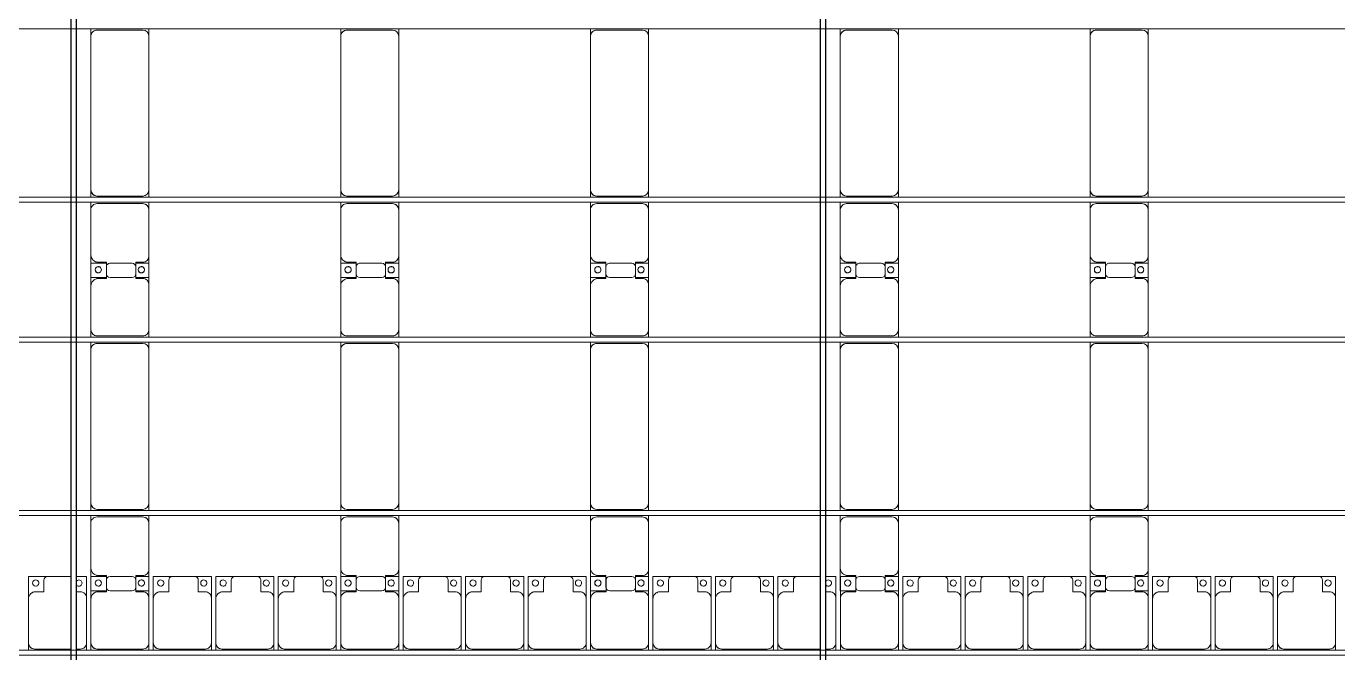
# Model space of a CAD drawing. Header units: millimetres. Extents: x -147246 to 112336, y -213734 to -86506.
# Drawn here: x -74865 to -64365, y -130845 to -125825 of the extents above; entities that cross this region are included whole.
import ezdxf

# ---------------------------------------------------------------- set-up
doc = ezdxf.new("R2010")
doc.units = ezdxf.units.MM
doc.layers.add('A-GENM', color=13, linetype='Continuous', lineweight=9)
doc.layers.add('S-BEAM', color=12, linetype='Continuous', lineweight=9)

# ---------------------------------------------------------------- blocks, each defined once
blk = doc.blocks.new('Dai phao do pin - DẢI PHAO ĐỠ PIN-30447-BỐ TRÍ KHUNG KẾT CẤU BÈ PIN 05')
at = {"layer": 'A-GENM', "color": 7}
for p, q in [((29439, 223), (29500, 223)), ((30730, 223), (29500, 223)), ((30730, 223), (30789, 223)), ((30829, 223), (30890, 223)), ((31260, 223), (30890, 223)), ((31260, 223), (31432, 223)), ((31318, 223), (31490, 223)), ((31318, 118), (31318, 223)), ((31432, 223), (31432, 118)), ((31850, 223), (31490, 223)), ((31850, 223), (31909, 223)), ((31949, 223), (32010, 223)), ((33240, 223), (32010, 223)), ((33240, 223), (33299, 223)), ((33339, 223), (33400, 223)), ((33770, 223), (33400, 223)), ((33770, 223), (33942, 223)), ((33942, 223), (33942, 118)), ((29450, 173), (29450, -192)), ((30780, -192), (30780, 173)), ((30840, 173), (30840, -192)), ((31310, 118), (31310, 173)), ((31402, 118), (31310, 118)), ((31440, 118), (31348, 118)), ((31440, 173), (31440, 118)), ((31900, -192), (31900, 173)), ((31960, 173), (31960, -192)), ((33290, -192), (33290, 173)), ((33350, 173), (33350, -192)), ((33820, 118), (33820, 173)), ((33912, 118), (33820, 118)), ((31318, 88), (31318, -88)), ((31432, -88), (31432, 88)), ((33942, -88), (33942, 88)), ((31310, -182), (31310, -118)), ((31310, -118), (31402, -118)), ((31318, -242), (31318, -118)), ((31348, -118), (31440, -118)), ((31432, -118), (31432, -242)), ((31440, -118), (31440, -182)), ((33820, -182), (33820, -118)), ((33820, -118), (33912, -118)), ((33942, -118), (33942, -242)), ((29500, -242), (29439, -242)), ((29500, -242), (30730, -242)), ((30789, -242), (30730, -242)), ((30890, -242), (30829, -242)), ((30890, -242), (31250, -242)), ((31432, -242), (31250, -242)), ((31500, -242), (31318, -242)), ((31500, -242), (31850, -242)), ((31909, -242), (31850, -242)), ((32010, -242), (31949, -242)), ((32010, -242), (33240, -242)), ((33299, -242), (33240, -242)), ((33400, -242), (33339, -242)), ((33400, -242), (33760, -242)), ((33942, -242), (33760, -242))]:
    blk.add_line(p, q, dxfattribs=at)
for centre, radius, start, end in [((29500, 173), 50, 90, 180), ((29500, 173), 50, 90, 180), ((30730, 173), 50, 0, 90), ((30730, 173), 50, 45, 90), ((30890, 173), 50, 90, 180), ((31260, 173), 50, 0, 90), ((31490, 173), 50, 90, 180), ((31850, 173), 50, 0, 90), ((32010, 173), 50, 90, 180), ((32010, 173), 50, 90, 180), ((33240, 173), 50, 0, 90), ((33240, 173), 50, 45, 90), ((33400, 173), 50, 90, 180), ((33770, 173), 50, 360, 90), ((30890, 173), 50, 135, 180), ((31260, 173), 50, 0, 45), ((31348, 88), 30, 90, 180), ((31369, 162), 25, 360, 180), ((31369, 162), 25, 180, 360), ((31371, 162), 25, 0, 180), ((31371, 162), 25, 180, 0), ((31402, 88), 30, 0, 90), ((31490, 173), 50, 135, 180), ((31850, 173), 50, 0, 45), ((33400, 173), 50, 135, 180), ((33770, 173), 50, 360, 45), ((33879, 162), 25, 360, 180), ((33879, 162), 25, 180, 360), ((33912, 88), 30, 0, 90), ((31348, -88), 30, 180, 270), ((31402, -88), 30, 270, 0), ((33912, -88), 30, 270, 0), ((29500, -192), 50, 180, 270), ((29500, -192), 50, 180, 255), ((30730, -192), 50, 270, 0), ((30730, -192), 50, 270, 345), ((30890, -192), 50, 180, 270), ((30890, -192), 50, 180, 225), ((31250, -182), 60, 270, 360), ((31250, -182), 60, 330, 0), ((31369, -183), 25, 360, 180), ((31369, -183), 25, 180, 360), ((31371, -183), 25, 360, 180), ((31371, -183), 25, 180, 360), ((31500, -182), 60, 180, 270), ((31500, -182), 60, 180, 210), ((31850, -192), 50, 270, 360), ((31850, -192), 50, 315, 0), ((32010, -192), 50, 180, 270), ((32010, -192), 50, 180, 255), ((33240, -192), 50, 270, 0), ((33240, -192), 50, 270, 345), ((33400, -192), 50, 180, 270), ((33400, -192), 50, 180, 225), ((33760, -182), 60, 270, 360), ((33760, -182), 60, 330, 360), ((33879, -183), 25, 0, 180), ((33879, -183), 25, 180, 0)]:
    blk.add_arc(centre, radius, start, end, dxfattribs=at)
blk = doc.blocks.new('Dai phao do pin - DẢI PHAO ĐỠ PIN-30478-BỐ TRÍ KHUNG KẾT CẤU BÈ PIN 05')
at = {"layer": 'A-GENM', "color": 7}
for p, q in [((29439, 223), (29500, 223)), ((30730, 223), (29500, 223)), ((30730, 223), (30789, 223)), ((30829, 223), (30890, 223)), ((31260, 223), (30890, 223)), ((31260, 223), (31432, 223)), ((31318, 223), (31490, 223)), ((31318, 118), (31318, 223)), ((31432, 223), (31432, 118)), ((31850, 223), (31490, 223)), ((31850, 223), (31909, 223)), ((31949, 223), (32010, 223)), ((33240, 223), (32010, 223)), ((33240, 223), (33299, 223)), ((33339, 223), (33400, 223)), ((33770, 223), (33400, 223)), ((33770, 223), (33942, 223)), ((33942, 223), (33942, 118)), ((29450, 173), (29450, -192)), ((30780, -192), (30780, 173)), ((30840, 173), (30840, -192)), ((31310, 118), (31310, 173)), ((31402, 118), (31310, 118)), ((31440, 118), (31348, 118)), ((31440, 173), (31440, 118)), ((31900, -192), (31900, 173)), ((31960, 173), (31960, -192)), ((33290, -192), (33290, 173)), ((33350, 173), (33350, -192)), ((33820, 118), (33820, 173)), ((33912, 118), (33820, 118)), ((31318, 88), (31318, -88)), ((31432, -88), (31432, 88)), ((33942, -88), (33942, 88)), ((31310, -182), (31310, -118)), ((31310, -118), (31402, -118)), ((31318, -242), (31318, -118)), ((31348, -118), (31440, -118)), ((31432, -118), (31432, -242)), ((31440, -118), (31440, -182)), ((33820, -182), (33820, -118)), ((33820, -118), (33912, -118)), ((33942, -118), (33942, -242)), ((29500, -242), (29439, -242)), ((29500, -242), (30730, -242)), ((30789, -242), (30730, -242)), ((30890, -242), (30829, -242)), ((30890, -242), (31250, -242)), ((31432, -242), (31250, -242)), ((31500, -242), (31318, -242)), ((31500, -242), (31850, -242)), ((31909, -242), (31850, -242)), ((32010, -242), (31949, -242)), ((32010, -242), (33240, -242)), ((33299, -242), (33240, -242)), ((33400, -242), (33339, -242)), ((33400, -242), (33760, -242)), ((33942, -242), (33760, -242))]:
    blk.add_line(p, q, dxfattribs=at)
for centre, radius, start, end in [((29500, 173), 50, 90, 180), ((29500, 173), 50, 90, 180), ((30730, 173), 50, 0, 90), ((30730, 173), 50, 45, 90), ((30890, 173), 50, 90, 180), ((31260, 173), 50, 0, 90), ((31490, 173), 50, 90, 180), ((31850, 173), 50, 0, 90), ((32010, 173), 50, 90, 180), ((32010, 173), 50, 90, 180), ((33240, 173), 50, 0, 90), ((33240, 173), 50, 45, 90), ((33400, 173), 50, 90, 180), ((33770, 173), 50, 360, 90), ((30890, 173), 50, 135, 180), ((31260, 173), 50, 0, 45), ((31348, 88), 30, 90, 180), ((31369, 162), 25, 360, 180), ((31369, 162), 25, 180, 360), ((31371, 162), 25, 0, 180), ((31371, 162), 25, 180, 0), ((31402, 88), 30, 0, 90), ((31490, 173), 50, 135, 180), ((31850, 173), 50, 0, 45), ((33400, 173), 50, 135, 180), ((33770, 173), 50, 360, 45), ((33879, 162), 25, 360, 180), ((33879, 162), 25, 180, 360), ((33912, 88), 30, 0, 90), ((31348, -88), 30, 180, 270), ((31402, -88), 30, 270, 0), ((33912, -88), 30, 270, 0), ((29500, -192), 50, 180, 270), ((29500, -192), 50, 180, 255), ((30730, -192), 50, 270, 0), ((30730, -192), 50, 270, 345), ((30890, -192), 50, 180, 270), ((30890, -192), 50, 180, 225), ((31250, -182), 60, 270, 360), ((31250, -182), 60, 330, 0), ((31369, -183), 25, 360, 180), ((31369, -183), 25, 180, 360), ((31371, -183), 25, 360, 180), ((31371, -183), 25, 180, 360), ((31500, -182), 60, 180, 270), ((31500, -182), 60, 180, 210), ((31850, -192), 50, 270, 360), ((31850, -192), 50, 315, 0), ((32010, -192), 50, 180, 270), ((32010, -192), 50, 180, 255), ((33240, -192), 50, 270, 0), ((33240, -192), 50, 270, 345), ((33400, -192), 50, 180, 270), ((33400, -192), 50, 180, 225), ((33760, -182), 60, 270, 360), ((33760, -182), 60, 330, 360), ((33879, -183), 25, 0, 180), ((33879, -183), 25, 180, 0)]:
    blk.add_arc(centre, radius, start, end, dxfattribs=at)
blk = doc.blocks.new('Dai phao do pin - DẢI PHAO ĐỠ PIN-30509-BỐ TRÍ KHUNG KẾT CẤU BÈ PIN 05')
at = {"layer": 'A-GENM', "color": 7}
for p, q in [((29439, 223), (29500, 223)), ((30730, 223), (29500, 223)), ((30730, 223), (30789, 223)), ((30829, 223), (30890, 223)), ((31260, 223), (30890, 223)), ((31260, 223), (31432, 223)), ((31318, 223), (31490, 223)), ((31318, 118), (31318, 223)), ((31432, 223), (31432, 118)), ((31850, 223), (31490, 223)), ((31850, 223), (31909, 223)), ((31949, 223), (32010, 223)), ((33240, 223), (32010, 223)), ((33240, 223), (33299, 223)), ((33339, 223), (33400, 223)), ((33770, 223), (33400, 223)), ((33770, 223), (33942, 223)), ((33942, 223), (33942, 118)), ((29450, 173), (29450, -192)), ((30780, -192), (30780, 173)), ((30840, 173), (30840, -192)), ((31310, 118), (31310, 173)), ((31402, 118), (31310, 118)), ((31440, 118), (31348, 118)), ((31440, 173), (31440, 118)), ((31900, -192), (31900, 173)), ((31960, 173), (31960, -192)), ((33290, -192), (33290, 173)), ((33350, 173), (33350, -192)), ((33820, 118), (33820, 173)), ((33912, 118), (33820, 118)), ((31318, 88), (31318, -88)), ((31432, -88), (31432, 88)), ((33942, -88), (33942, 88)), ((31310, -182), (31310, -118)), ((31310, -118), (31402, -118)), ((31318, -242), (31318, -118)), ((31348, -118), (31440, -118)), ((31432, -118), (31432, -242)), ((31440, -118), (31440, -182)), ((33820, -182), (33820, -118)), ((33820, -118), (33912, -118)), ((33942, -118), (33942, -242)), ((29500, -242), (29439, -242)), ((29500, -242), (30730, -242)), ((30789, -242), (30730, -242)), ((30890, -242), (30829, -242)), ((30890, -242), (31250, -242)), ((31432, -242), (31250, -242)), ((31500, -242), (31318, -242)), ((31500, -242), (31850, -242)), ((31909, -242), (31850, -242)), ((32010, -242), (31949, -242)), ((32010, -242), (33240, -242)), ((33299, -242), (33240, -242)), ((33400, -242), (33339, -242)), ((33400, -242), (33760, -242)), ((33942, -242), (33760, -242))]:
    blk.add_line(p, q, dxfattribs=at)
for centre, radius, start, end in [((29500, 173), 50, 90, 180), ((29500, 173), 50, 90, 180), ((30730, 173), 50, 0, 90), ((30730, 173), 50, 45, 90), ((30890, 173), 50, 90, 180), ((31260, 173), 50, 0, 90), ((31490, 173), 50, 90, 180), ((31850, 173), 50, 0, 90), ((32010, 173), 50, 90, 180), ((32010, 173), 50, 90, 180), ((33240, 173), 50, 0, 90), ((33240, 173), 50, 45, 90), ((33400, 173), 50, 90, 180), ((33770, 173), 50, 360, 90), ((30890, 173), 50, 135, 180), ((31260, 173), 50, 0, 45), ((31348, 88), 30, 90, 180), ((31369, 162), 25, 360, 180), ((31369, 162), 25, 180, 360), ((31371, 162), 25, 0, 180), ((31371, 162), 25, 180, 0), ((31402, 88), 30, 0, 90), ((31490, 173), 50, 135, 180), ((31850, 173), 50, 0, 45), ((33400, 173), 50, 135, 180), ((33770, 173), 50, 360, 45), ((33879, 162), 25, 360, 180), ((33879, 162), 25, 180, 360), ((33912, 88), 30, 0, 90), ((31348, -88), 30, 180, 270), ((31402, -88), 30, 270, 0), ((33912, -88), 30, 270, 0), ((29500, -192), 50, 180, 270), ((29500, -192), 50, 180, 255), ((30730, -192), 50, 270, 0), ((30730, -192), 50, 270, 345), ((30890, -192), 50, 180, 270), ((30890, -192), 50, 180, 225), ((31250, -182), 60, 270, 360), ((31250, -182), 60, 330, 0), ((31369, -183), 25, 360, 180), ((31369, -183), 25, 180, 360), ((31371, -183), 25, 360, 180), ((31371, -183), 25, 180, 360), ((31500, -182), 60, 180, 270), ((31500, -182), 60, 180, 210), ((31850, -192), 50, 270, 360), ((31850, -192), 50, 315, 0), ((32010, -192), 50, 180, 270), ((32010, -192), 50, 180, 255), ((33240, -192), 50, 270, 0), ((33240, -192), 50, 270, 345), ((33400, -192), 50, 180, 270), ((33400, -192), 50, 180, 225), ((33760, -182), 60, 270, 360), ((33760, -182), 60, 330, 360), ((33879, -183), 25, 0, 180), ((33879, -183), 25, 180, 0)]:
    blk.add_arc(centre, radius, start, end, dxfattribs=at)
blk = doc.blocks.new('Dai phao do pin - DẢI PHAO ĐỠ PIN-30540-BỐ TRÍ KHUNG KẾT CẤU BÈ PIN 05')
at = {"layer": 'A-GENM', "color": 7}
for p, q in [((29439, 223), (29500, 223)), ((30730, 223), (29500, 223)), ((30730, 223), (30789, 223)), ((30829, 223), (30890, 223)), ((31260, 223), (30890, 223)), ((31260, 223), (31432, 223)), ((31318, 223), (31490, 223)), ((31318, 118), (31318, 223)), ((31432, 223), (31432, 118)), ((31850, 223), (31490, 223)), ((31850, 223), (31909, 223)), ((31949, 223), (32010, 223)), ((33240, 223), (32010, 223)), ((33240, 223), (33299, 223)), ((33339, 223), (33400, 223)), ((33770, 223), (33400, 223)), ((33770, 223), (33942, 223)), ((33942, 223), (33942, 118)), ((29450, 173), (29450, -192)), ((30780, -192), (30780, 173)), ((30840, 173), (30840, -192)), ((31310, 118), (31310, 173)), ((31402, 118), (31310, 118)), ((31440, 118), (31348, 118)), ((31440, 173), (31440, 118)), ((31900, -192), (31900, 173)), ((31960, 173), (31960, -192)), ((33290, -192), (33290, 173)), ((33350, 173), (33350, -192)), ((33820, 118), (33820, 173)), ((33912, 118), (33820, 118)), ((31318, 88), (31318, -88)), ((31432, -88), (31432, 88)), ((33942, -88), (33942, 88)), ((31310, -182), (31310, -118)), ((31310, -118), (31402, -118)), ((31318, -242), (31318, -118)), ((31348, -118), (31440, -118)), ((31432, -118), (31432, -242)), ((31440, -118), (31440, -182)), ((33820, -182), (33820, -118)), ((33820, -118), (33912, -118)), ((33942, -118), (33942, -242)), ((29500, -242), (29439, -242)), ((29500, -242), (30730, -242)), ((30789, -242), (30730, -242)), ((30890, -242), (30829, -242)), ((30890, -242), (31250, -242)), ((31432, -242), (31250, -242)), ((31500, -242), (31318, -242)), ((31500, -242), (31850, -242)), ((31909, -242), (31850, -242)), ((32010, -242), (31949, -242)), ((32010, -242), (33240, -242)), ((33299, -242), (33240, -242)), ((33400, -242), (33339, -242)), ((33400, -242), (33760, -242)), ((33942, -242), (33760, -242))]:
    blk.add_line(p, q, dxfattribs=at)
for centre, radius, start, end in [((29500, 173), 50, 90, 180), ((29500, 173), 50, 90, 180), ((30730, 173), 50, 0, 90), ((30730, 173), 50, 45, 90), ((30890, 173), 50, 90, 180), ((31260, 173), 50, 0, 90), ((31490, 173), 50, 90, 180), ((31850, 173), 50, 0, 90), ((32010, 173), 50, 90, 180), ((32010, 173), 50, 90, 180), ((33240, 173), 50, 0, 90), ((33240, 173), 50, 45, 90), ((33400, 173), 50, 90, 180), ((33770, 173), 50, 360, 90), ((30890, 173), 50, 135, 180), ((31260, 173), 50, 0, 45), ((31348, 88), 30, 90, 180), ((31369, 162), 25, 360, 180), ((31369, 162), 25, 180, 360), ((31371, 162), 25, 0, 180), ((31371, 162), 25, 180, 0), ((31402, 88), 30, 0, 90), ((31490, 173), 50, 135, 180), ((31850, 173), 50, 0, 45), ((33400, 173), 50, 135, 180), ((33770, 173), 50, 360, 45), ((33879, 162), 25, 360, 180), ((33879, 162), 25, 180, 360), ((33912, 88), 30, 0, 90), ((31348, -88), 30, 180, 270), ((31402, -88), 30, 270, 0), ((33912, -88), 30, 270, 0), ((29500, -192), 50, 180, 270), ((29500, -192), 50, 180, 255), ((30730, -192), 50, 270, 0), ((30730, -192), 50, 270, 345), ((30890, -192), 50, 180, 270), ((30890, -192), 50, 180, 225), ((31250, -182), 60, 270, 360), ((31250, -182), 60, 330, 0), ((31369, -183), 25, 360, 180), ((31369, -183), 25, 180, 360), ((31371, -183), 25, 360, 180), ((31371, -183), 25, 180, 360), ((31500, -182), 60, 180, 270), ((31500, -182), 60, 180, 210), ((31850, -192), 50, 270, 360), ((31850, -192), 50, 315, 0), ((32010, -192), 50, 180, 270), ((32010, -192), 50, 180, 255), ((33240, -192), 50, 270, 0), ((33240, -192), 50, 270, 345), ((33400, -192), 50, 180, 270), ((33400, -192), 50, 180, 225), ((33760, -182), 60, 270, 360), ((33760, -182), 60, 330, 360), ((33879, -183), 25, 0, 180), ((33879, -183), 25, 180, 0)]:
    blk.add_arc(centre, radius, start, end, dxfattribs=at)
blk = doc.blocks.new('Dai phao do pin - DẢI PHAO ĐỠ PIN-30571-BỐ TRÍ KHUNG KẾT CẤU BÈ PIN 05')
at = {"layer": 'A-GENM', "color": 7}
for p, q in [((29439, 223), (29500, 223)), ((30730, 223), (29500, 223)), ((30730, 223), (30789, 223)), ((30829, 223), (30890, 223)), ((31260, 223), (30890, 223)), ((31260, 223), (31432, 223)), ((31318, 223), (31490, 223)), ((31318, 118), (31318, 223)), ((31432, 223), (31432, 118)), ((31850, 223), (31490, 223)), ((31850, 223), (31909, 223)), ((31949, 223), (32010, 223)), ((33240, 223), (32010, 223)), ((33240, 223), (33299, 223)), ((33339, 223), (33400, 223)), ((33770, 223), (33400, 223)), ((33770, 223), (33942, 223)), ((33942, 223), (33942, 118)), ((29450, 173), (29450, -192)), ((30780, -192), (30780, 173)), ((30840, 173), (30840, -192)), ((31310, 118), (31310, 173)), ((31402, 118), (31310, 118)), ((31440, 118), (31348, 118)), ((31440, 173), (31440, 118)), ((31900, -192), (31900, 173)), ((31960, 173), (31960, -192)), ((33290, -192), (33290, 173)), ((33350, 173), (33350, -192)), ((33820, 118), (33820, 173)), ((33912, 118), (33820, 118)), ((31318, 88), (31318, -88)), ((31432, -88), (31432, 88)), ((33942, -88), (33942, 88)), ((31310, -182), (31310, -118)), ((31310, -118), (31402, -118)), ((31318, -242), (31318, -118)), ((31348, -118), (31440, -118)), ((31432, -118), (31432, -242)), ((31440, -118), (31440, -182)), ((33820, -182), (33820, -118)), ((33820, -118), (33912, -118)), ((33942, -118), (33942, -242)), ((29500, -242), (29439, -242)), ((29500, -242), (30730, -242)), ((30789, -242), (30730, -242)), ((30890, -242), (30829, -242)), ((30890, -242), (31250, -242)), ((31432, -242), (31250, -242)), ((31500, -242), (31318, -242)), ((31500, -242), (31850, -242)), ((31909, -242), (31850, -242)), ((32010, -242), (31949, -242)), ((32010, -242), (33240, -242)), ((33299, -242), (33240, -242)), ((33400, -242), (33339, -242)), ((33400, -242), (33760, -242)), ((33942, -242), (33760, -242))]:
    blk.add_line(p, q, dxfattribs=at)
for centre, radius, start, end in [((29500, 173), 50, 90, 180), ((29500, 173), 50, 90, 180), ((30730, 173), 50, 0, 90), ((30730, 173), 50, 45, 90), ((30890, 173), 50, 90, 180), ((31260, 173), 50, 0, 90), ((31490, 173), 50, 90, 180), ((31850, 173), 50, 0, 90), ((32010, 173), 50, 90, 180), ((32010, 173), 50, 90, 180), ((33240, 173), 50, 0, 90), ((33240, 173), 50, 45, 90), ((33400, 173), 50, 90, 180), ((33770, 173), 50, 360, 90), ((30890, 173), 50, 135, 180), ((31260, 173), 50, 0, 45), ((31348, 88), 30, 90, 180), ((31369, 162), 25, 360, 180), ((31369, 162), 25, 180, 360), ((31371, 162), 25, 0, 180), ((31371, 162), 25, 180, 0), ((31402, 88), 30, 0, 90), ((31490, 173), 50, 135, 180), ((31850, 173), 50, 0, 45), ((33400, 173), 50, 135, 180), ((33770, 173), 50, 360, 45), ((33879, 162), 25, 360, 180), ((33879, 162), 25, 180, 360), ((33912, 88), 30, 0, 90), ((31348, -88), 30, 180, 270), ((31402, -88), 30, 270, 0), ((33912, -88), 30, 270, 0), ((29500, -192), 50, 180, 270), ((29500, -192), 50, 180, 255), ((30730, -192), 50, 270, 0), ((30730, -192), 50, 270, 345), ((30890, -192), 50, 180, 270), ((30890, -192), 50, 180, 225), ((31250, -182), 60, 270, 360), ((31250, -182), 60, 330, 0), ((31369, -183), 25, 360, 180), ((31369, -183), 25, 180, 360), ((31371, -183), 25, 360, 180), ((31371, -183), 25, 180, 360), ((31500, -182), 60, 180, 270), ((31500, -182), 60, 180, 210), ((31850, -192), 50, 270, 360), ((31850, -192), 50, 315, 0), ((32010, -192), 50, 180, 270), ((32010, -192), 50, 180, 255), ((33240, -192), 50, 270, 0), ((33240, -192), 50, 270, 345), ((33400, -192), 50, 180, 270), ((33400, -192), 50, 180, 225), ((33760, -182), 60, 270, 360), ((33760, -182), 60, 330, 360), ((33879, -183), 25, 0, 180), ((33879, -183), 25, 180, 0)]:
    blk.add_arc(centre, radius, start, end, dxfattribs=at)
blk = doc.blocks.new('Dải phao đi lại kèm đỡ invester - DẢI PHAO ĐI LẠI-14853-BỐ TRÍ KHUNG KẾT CẤU BÈ PIN 05')
at = {"layer": 'A-GENM', "color": 7}
for p, q in [((65258, 1312), (65412, 1312)), ((65258, 1130), (65258, 1312)), ((65382, 1282), (65382, 1190)), ((65588, 1312), (65412, 1312)), ((65588, 1312), (65600, 1312)), ((65640, 1312), (65723, 1312)), ((65723, 1312), (65723, 1140)), ((65758, 1312), (65882, 1312)), ((65758, 1130), (65758, 1312)), ((65882, 1282), (65882, 1190)), ((66088, 1312), (65912, 1312)), ((66118, 1312), (66223, 1312)), ((66118, 1190), (66118, 1282)), ((66223, 1312), (66223, 1140)), ((66258, 1312), (66412, 1312)), ((66258, 1130), (66258, 1312)), ((66382, 1282), (66382, 1190)), ((66588, 1312), (66412, 1312)), ((66588, 1312), (66723, 1312)), ((66618, 1190), (66618, 1282)), ((66723, 1312), (66723, 1140)), ((66758, 1312), (66912, 1312)), ((66758, 1130), (66758, 1312)), ((66882, 1282), (66882, 1190)), ((67088, 1312), (66912, 1312)), ((67088, 1312), (67223, 1312)), ((67118, 1190), (67118, 1282)), ((67223, 1312), (67223, 1140)), ((67258, 1312), (67412, 1312)), ((67258, 1130), (67258, 1312)), ((67382, 1282), (67382, 1190)), ((67588, 1312), (67412, 1312)), ((67588, 1312), (67723, 1312)), ((67618, 1190), (67618, 1282)), ((67723, 1312), (67723, 1140)), ((67758, 1312), (67882, 1312)), ((67758, 1130), (67758, 1312)), ((67882, 1282), (67882, 1190)), ((68088, 1312), (67912, 1312)), ((68118, 1312), (68223, 1312)), ((68118, 1190), (68118, 1282)), ((68223, 1312), (68223, 1140)), ((68258, 1312), (68412, 1312)), ((68258, 1130), (68258, 1312)), ((68382, 1282), (68382, 1190)), ((68588, 1312), (68412, 1312)), ((68588, 1312), (68723, 1312)), ((68618, 1190), (68618, 1282)), ((68723, 1312), (68723, 1140)), ((68758, 1312), (68912, 1312)), ((68758, 1130), (68758, 1312)), ((68882, 1282), (68882, 1190)), ((69088, 1312), (68912, 1312)), ((69088, 1312), (69223, 1312)), ((69118, 1190), (69118, 1282)), ((69223, 1312), (69223, 1140)), ((69258, 1312), (69412, 1312)), ((69258, 1130), (69258, 1312)), ((69382, 1282), (69382, 1190)), ((69588, 1312), (69412, 1312)), ((69588, 1312), (69723, 1312)), ((69618, 1190), (69618, 1282)), ((69723, 1312), (69723, 1140)), ((69758, 1312), (69882, 1312)), ((69758, 1130), (69758, 1312)), ((69882, 1282), (69882, 1190)), ((70088, 1312), (69912, 1312)), ((70118, 1312), (70223, 1312)), ((70118, 1190), (70118, 1282)), ((70223, 1312), (70223, 1140)), ((70258, 1312), (70412, 1312)), ((70258, 1130), (70258, 1312)), ((70382, 1282), (70382, 1190)), ((70588, 1312), (70412, 1312)), ((70588, 1312), (70723, 1312)), ((70618, 1190), (70618, 1282)), ((70723, 1312), (70723, 1140)), ((70758, 1312), (70912, 1312)), ((70758, 1130), (70758, 1312)), ((70882, 1282), (70882, 1190)), ((71088, 1312), (70912, 1312)), ((71088, 1312), (71223, 1312)), ((71118, 1190), (71118, 1282)), ((71223, 1312), (71223, 1140)), ((71258, 1312), (71412, 1312)), ((71258, 1130), (71258, 1312)), ((71382, 1282), (71382, 1190)), ((71588, 1312), (71412, 1312)), ((71588, 1312), (71600, 1312)), ((71640, 1312), (71723, 1312)), ((71723, 1312), (71723, 1140)), ((71758, 1312), (71882, 1312)), ((71758, 1130), (71758, 1312)), ((71882, 1282), (71882, 1190)), ((72088, 1312), (71912, 1312)), ((72118, 1312), (72223, 1312)), ((72118, 1190), (72118, 1282)), ((72223, 1312), (72223, 1140)), ((72258, 1312), (72412, 1312)), ((72258, 1130), (72258, 1312)), ((72382, 1282), (72382, 1190)), ((72588, 1312), (72412, 1312)), ((72588, 1312), (72723, 1312)), ((72618, 1190), (72618, 1282)), ((72723, 1312), (72723, 1140)), ((72758, 1312), (72912, 1312)), ((72758, 1130), (72758, 1312)), ((72882, 1282), (72882, 1190)), ((73088, 1312), (72912, 1312)), ((73088, 1312), (73223, 1312)), ((73118, 1190), (73118, 1282)), ((73223, 1312), (73223, 1140)), ((73258, 1312), (73412, 1312)), ((73258, 1130), (73258, 1312)), ((73382, 1282), (73382, 1190)), ((73588, 1312), (73412, 1312)), ((73588, 1312), (73723, 1312)), ((73618, 1190), (73618, 1282)), ((73723, 1312), (73723, 1140)), ((73758, 1312), (73882, 1312)), ((73758, 1130), (73758, 1312)), ((73882, 1282), (73882, 1190)), ((74088, 1312), (73912, 1312)), ((74118, 1312), (74223, 1312)), ((74118, 1190), (74118, 1282)), ((74223, 1312), (74223, 1140)), ((74258, 1312), (74412, 1312)), ((74258, 1130), (74258, 1312)), ((74382, 1282), (74382, 1190)), ((74588, 1312), (74412, 1312)), ((74588, 1312), (74723, 1312)), ((74618, 1190), (74618, 1282)), ((74723, 1312), (74723, 1140)), ((74758, 1312), (74912, 1312)), ((74758, 1130), (74758, 1312)), ((74882, 1282), (74882, 1190)), ((75088, 1312), (74912, 1312)), ((75088, 1312), (75223, 1312)), ((75118, 1190), (75118, 1282)), ((75223, 1312), (75223, 1140)), ((75258, 1312), (75412, 1312)), ((75258, 1130), (75258, 1312)), ((75382, 1282), (75382, 1190)), ((75588, 1312), (75412, 1312)), ((75588, 1312), (75723, 1312)), ((75618, 1190), (75618, 1282)), ((75723, 1312), (75723, 1140)), ((65382, 1190), (65318, 1190)), ((65673, 1190), (65640, 1190)), ((65882, 1190), (65818, 1190)), ((66173, 1190), (66118, 1190)), ((66382, 1190), (66318, 1190)), ((66673, 1190), (66618, 1190)), ((66882, 1190), (66818, 1190)), ((67173, 1190), (67118, 1190)), ((67382, 1190), (67318, 1190)), ((67673, 1190), (67618, 1190)), ((67882, 1190), (67818, 1190)), ((68173, 1190), (68118, 1190)), ((68382, 1190), (68318, 1190)), ((68673, 1190), (68618, 1190)), ((68882, 1190), (68818, 1190)), ((69173, 1190), (69118, 1190)), ((69382, 1190), (69318, 1190)), ((69673, 1190), (69618, 1190)), ((69882, 1190), (69818, 1190)), ((70173, 1190), (70118, 1190)), ((70382, 1190), (70318, 1190)), ((70673, 1190), (70618, 1190)), ((70882, 1190), (70818, 1190)), ((71173, 1190), (71118, 1190)), ((71382, 1190), (71318, 1190)), ((71673, 1190), (71640, 1190)), ((71882, 1190), (71818, 1190)), ((72173, 1190), (72118, 1190)), ((72382, 1190), (72318, 1190)), ((72673, 1190), (72618, 1190)), ((72882, 1190), (72818, 1190)), ((73173, 1190), (73118, 1190)), ((73382, 1190), (73318, 1190)), ((73673, 1190), (73618, 1190)), ((73882, 1190), (73818, 1190)), ((74173, 1190), (74118, 1190)), ((74382, 1190), (74318, 1190)), ((74673, 1190), (74618, 1190)), ((74882, 1190), (74818, 1190)), ((75173, 1190), (75118, 1190)), ((75382, 1190), (75318, 1190)), ((75673, 1190), (75618, 1190)), ((65258, 1130), (65258, 780)), ((65723, 780), (65723, 1140)), ((65758, 1130), (65758, 780)), ((66223, 780), (66223, 1140)), ((66258, 1130), (66258, 780)), ((66723, 780), (66723, 1140)), ((66758, 1130), (66758, 780)), ((67223, 780), (67223, 1140)), ((67258, 1130), (67258, 780)), ((67723, 780), (67723, 1140)), ((67758, 1130), (67758, 780)), ((68223, 780), (68223, 1140)), ((68258, 1130), (68258, 780)), ((68723, 780), (68723, 1140)), ((68758, 1130), (68758, 780)), ((69223, 780), (69223, 1140)), ((69258, 1130), (69258, 780)), ((69723, 780), (69723, 1140)), ((69758, 1130), (69758, 780)), ((70223, 780), (70223, 1140)), ((70258, 1130), (70258, 780)), ((70723, 780), (70723, 1140)), ((70758, 1130), (70758, 780)), ((71223, 780), (71223, 1140)), ((71258, 1130), (71258, 780)), ((71723, 780), (71723, 1140)), ((71758, 1130), (71758, 780)), ((72223, 780), (72223, 1140)), ((72258, 1130), (72258, 780)), ((72723, 780), (72723, 1140)), ((72758, 1130), (72758, 780)), ((73223, 780), (73223, 1140)), ((73258, 1130), (73258, 780)), ((73723, 780), (73723, 1140)), ((73758, 1130), (73758, 780)), ((74223, 780), (74223, 1140)), ((74258, 1130), (74258, 780)), ((74723, 780), (74723, 1140)), ((74758, 1130), (74758, 780)), ((75223, 780), (75223, 1140)), ((75258, 1130), (75258, 780)), ((75723, 780), (75723, 1140)), ((65258, 721), (65258, 780)), ((65723, 780), (65723, 721)), ((65758, 721), (65758, 780)), ((66223, 780), (66223, 721)), ((66258, 721), (66258, 780)), ((66723, 780), (66723, 721)), ((66758, 721), (66758, 780)), ((67223, 780), (67223, 721)), ((67258, 721), (67258, 780)), ((67723, 780), (67723, 721)), ((67758, 721), (67758, 780)), ((68223, 780), (68223, 721)), ((68258, 721), (68258, 780)), ((68723, 780), (68723, 721)), ((68758, 721), (68758, 780)), ((69223, 780), (69223, 721)), ((69258, 721), (69258, 780)), ((69723, 780), (69723, 721)), ((69758, 721), (69758, 780)), ((70223, 780), (70223, 721)), ((70258, 721), (70258, 780)), ((70723, 780), (70723, 721)), ((70758, 721), (70758, 780)), ((71223, 780), (71223, 721)), ((71258, 721), (71258, 780)), ((71723, 780), (71723, 721)), ((71758, 721), (71758, 780)), ((72223, 780), (72223, 721)), ((72258, 721), (72258, 780)), ((72723, 780), (72723, 721)), ((72758, 721), (72758, 780)), ((73223, 780), (73223, 721)), ((73258, 721), (73258, 780)), ((73723, 780), (73723, 721)), ((73758, 721), (73758, 780)), ((74223, 780), (74223, 721)), ((74258, 721), (74258, 780)), ((74723, 780), (74723, 721)), ((74758, 721), (74758, 780)), ((75223, 780), (75223, 721)), ((75258, 721), (75258, 780)), ((75723, 780), (75723, 721)), ((65308, 730), (65600, 730)), ((65640, 730), (65673, 730)), ((65808, 730), (66173, 730)), ((66308, 730), (66673, 730)), ((66808, 730), (67173, 730)), ((67308, 730), (67673, 730)), ((67808, 730), (68173, 730)), ((68308, 730), (68673, 730)), ((68808, 730), (69173, 730)), ((69308, 730), (69673, 730)), ((69808, 730), (70173, 730)), ((70308, 730), (70673, 730)), ((70808, 730), (71173, 730)), ((71308, 730), (71600, 730)), ((71640, 730), (71673, 730)), ((71808, 730), (72173, 730)), ((72308, 730), (72673, 730)), ((72808, 730), (73173, 730)), ((73308, 730), (73673, 730)), ((73808, 730), (74173, 730)), ((74308, 730), (74673, 730)), ((74808, 730), (75173, 730)), ((75308, 730), (75673, 730))]:
    blk.add_line(p, q, dxfattribs=at)
for centre, radius, start, end in [((65317, 1259), 25, 90, 270), ((65317, 1259), 25, 270, 90), ((65412, 1282), 30, 90, 180), ((65412, 1282), 30, 90, 150), ((65588, 1282), 30, 75, 90), ((65588, 1282), 30, 75, 90), ((65662, 1259), 25, 90, 150), ((65662, 1259), 25, 270, 90), ((65817, 1259), 25, 90, 270), ((65817, 1259), 25, 270, 90), ((65912, 1282), 30, 90, 180), ((66088, 1282), 30, 0, 90), ((66162, 1259), 25, 90, 270), ((66162, 1259), 25, 270, 90), ((66317, 1259), 25, 90, 270), ((66317, 1259), 25, 270, 90), ((66412, 1282), 30, 90, 180), ((66412, 1282), 30, 90, 150), ((66588, 1282), 30, 0, 90), ((66588, 1282), 30, 30, 90), ((66662, 1259), 25, 90, 270), ((66662, 1259), 25, 270, 90), ((66817, 1259), 25, 90, 270), ((66817, 1259), 25, 270, 90), ((66912, 1282), 30, 90, 180), ((66912, 1282), 30, 90, 150), ((67088, 1282), 30, 360, 90), ((67088, 1282), 30, 30, 90), ((67162, 1259), 25, 90, 270), ((67162, 1259), 25, 270, 90), ((67317, 1259), 25, 90, 270), ((67317, 1259), 25, 270, 90), ((67412, 1282), 30, 90, 180), ((67412, 1282), 30, 90, 150), ((67588, 1282), 30, 0, 90), ((67588, 1282), 30, 30, 90), ((67662, 1259), 25, 90, 270), ((67662, 1259), 25, 270, 90), ((67817, 1259), 25, 90, 270), ((67817, 1259), 25, 270, 90), ((67912, 1282), 30, 90, 180), ((68088, 1282), 30, 360, 90), ((68162, 1259), 25, 90, 270), ((68162, 1259), 25, 270, 90), ((68317, 1259), 25, 90, 270), ((68317, 1259), 25, 270, 90), ((68412, 1282), 30, 90, 180), ((68412, 1282), 30, 90, 150), ((68588, 1282), 30, 0, 90), ((68588, 1282), 30, 30, 90), ((68662, 1259), 25, 90, 270), ((68662, 1259), 25, 270, 90), ((68817, 1259), 25, 90, 270), ((68817, 1259), 25, 270, 90), ((68912, 1282), 30, 90, 180), ((68912, 1282), 30, 90, 150), ((69088, 1282), 30, 0, 90), ((69088, 1282), 30, 30, 90), ((69162, 1259), 25, 90, 270), ((69162, 1259), 25, 270, 90), ((69317, 1259), 25, 90, 270), ((69317, 1259), 25, 270, 90), ((69412, 1282), 30, 90, 180), ((69412, 1282), 30, 90, 150), ((69588, 1282), 30, 0, 90), ((69588, 1282), 30, 30, 90), ((69662, 1259), 25, 90, 270), ((69662, 1259), 25, 270, 90), ((69817, 1259), 25, 90, 270), ((69817, 1259), 25, 270, 90), ((69912, 1282), 30, 90, 180), ((70088, 1282), 30, 0, 90), ((70162, 1259), 25, 90, 270), ((70162, 1259), 25, 270, 90), ((70317, 1259), 25, 90, 270), ((70317, 1259), 25, 270, 90), ((70412, 1282), 30, 90, 180), ((70412, 1282), 30, 90, 150), ((70588, 1282), 30, 0, 90), ((70588, 1282), 30, 30, 90), ((70662, 1259), 25, 90, 270), ((70662, 1259), 25, 270, 90), ((70817, 1259), 25, 90, 270), ((70817, 1259), 25, 270, 90), ((70912, 1282), 30, 90, 180), ((70912, 1282), 30, 90, 150), ((71088, 1282), 30, 0, 90), ((71088, 1282), 30, 30, 90), ((71162, 1259), 25, 90, 270), ((71162, 1259), 25, 270, 90), ((71317, 1259), 25, 90, 270), ((71317, 1259), 25, 270, 90), ((71412, 1282), 30, 90, 180), ((71412, 1282), 30, 90, 150), ((71588, 1282), 30, 75, 90), ((71588, 1282), 30, 75, 90), ((71662, 1259), 25, 90, 150), ((71662, 1259), 25, 270, 90), ((71817, 1259), 25, 90, 270), ((71817, 1259), 25, 270, 90), ((71912, 1282), 30, 90, 180), ((72088, 1282), 30, 0, 90), ((72162, 1259), 25, 90, 270), ((72162, 1259), 25, 270, 90), ((72317, 1259), 25, 90, 270), ((72317, 1259), 25, 270, 90), ((72412, 1282), 30, 90, 180), ((72412, 1282), 30, 90, 150), ((72588, 1282), 30, 0, 90), ((72588, 1282), 30, 30, 90), ((72662, 1259), 25, 90, 270), ((72662, 1259), 25, 270, 90), ((72817, 1259), 25, 90, 270), ((72817, 1259), 25, 270, 90), ((72912, 1282), 30, 90, 180), ((72912, 1282), 30, 90, 150), ((73088, 1282), 30, 0, 90), ((73088, 1282), 30, 30, 90), ((73162, 1259), 25, 90, 270), ((73162, 1259), 25, 270, 90), ((73317, 1259), 25, 90, 270), ((73317, 1259), 25, 270, 90), ((73412, 1282), 30, 90, 180), ((73412, 1282), 30, 90, 150), ((73588, 1282), 30, 0, 90), ((73588, 1282), 30, 30, 90), ((73662, 1259), 25, 90, 270), ((73662, 1259), 25, 270, 90), ((73817, 1259), 25, 90, 270), ((73817, 1259), 25, 270, 90), ((73912, 1282), 30, 90, 180), ((74088, 1282), 30, 0, 90), ((74162, 1259), 25, 90, 270), ((74162, 1259), 25, 270, 90), ((74317, 1259), 25, 90, 270), ((74317, 1259), 25, 270, 90), ((74412, 1282), 30, 90, 180), ((74412, 1282), 30, 90, 150), ((74588, 1282), 30, 0, 90), ((74588, 1282), 30, 30, 90), ((74662, 1259), 25, 90, 270), ((74662, 1259), 25, 270, 90), ((74817, 1259), 25, 90, 270), ((74817, 1259), 25, 270, 90), ((74912, 1282), 30, 90, 180), ((74912, 1282), 30, 90, 150), ((75088, 1282), 30, 0, 90), ((75088, 1282), 30, 30, 90), ((75162, 1259), 25, 90, 270), ((75162, 1259), 25, 270, 90), ((75317, 1259), 25, 90, 270), ((75317, 1259), 25, 270, 90), ((75412, 1282), 30, 90, 180), ((75412, 1282), 30, 90, 150), ((75588, 1282), 30, 0, 90), ((75588, 1282), 30, 30, 90), ((75662, 1259), 25, 90, 270), ((75662, 1259), 25, 270, 90), ((65318, 1130), 60, 90, 180), ((65318, 1130), 60, 90, 120), ((65662, 1259), 25, 210, 270), ((65673, 1140), 50, 360, 90), ((65673, 1140), 50, 45, 90), ((65818, 1130), 60, 90, 180), ((65818, 1130), 60, 90, 120), ((66173, 1140), 50, 0, 90), ((66173, 1140), 50, 45, 90), ((66318, 1130), 60, 90, 180), ((66318, 1130), 60, 90, 120), ((66662, 1259), 25, 180, 195), ((66673, 1140), 50, 360, 90), ((66673, 1140), 50, 45, 90), ((66818, 1130), 60, 90, 180), ((66818, 1130), 60, 90, 120), ((67162, 1259), 25, 180, 195), ((67173, 1140), 50, 0, 90), ((67173, 1140), 50, 45, 90), ((67318, 1130), 60, 90, 180), ((67318, 1130), 60, 90, 120), ((67662, 1259), 25, 180, 195), ((67673, 1140), 50, 0, 90), ((67673, 1140), 50, 45, 90), ((67818, 1130), 60, 90, 180), ((67818, 1130), 60, 90, 120), ((68173, 1140), 50, 0, 90), ((68173, 1140), 50, 45, 90), ((68318, 1130), 60, 90, 180), ((68318, 1130), 60, 90, 120), ((68662, 1259), 25, 180, 195), ((68673, 1140), 50, 0, 90), ((68673, 1140), 50, 45, 90), ((68818, 1130), 60, 90, 180), ((68818, 1130), 60, 90, 120), ((69162, 1259), 25, 180, 195), ((69173, 1140), 50, 360, 90), ((69173, 1140), 50, 45, 90), ((69318, 1130), 60, 90, 180), ((69318, 1130), 60, 90, 120), ((69662, 1259), 25, 180, 195), ((69673, 1140), 50, 0, 90), ((69673, 1140), 50, 45, 90), ((69818, 1130), 60, 90, 180), ((69818, 1130), 60, 90, 120), ((70173, 1140), 50, 360, 90), ((70173, 1140), 50, 45, 90), ((70318, 1130), 60, 90, 180), ((70318, 1130), 60, 90, 120), ((70662, 1259), 25, 180, 195), ((70673, 1140), 50, 0, 90), ((70673, 1140), 50, 45, 90), ((70818, 1130), 60, 90, 180), ((70818, 1130), 60, 90, 120), ((71162, 1259), 25, 180, 195), ((71173, 1140), 50, 0, 90), ((71173, 1140), 50, 45, 90), ((71318, 1130), 60, 90, 180), ((71318, 1130), 60, 90, 120), ((71662, 1259), 25, 210, 270), ((71673, 1140), 50, 0, 90), ((71673, 1140), 50, 45, 90), ((71818, 1130), 60, 90, 180), ((71818, 1130), 60, 90, 120), ((72173, 1140), 50, 0, 90), ((72173, 1140), 50, 45, 90), ((72318, 1130), 60, 90, 180), ((72318, 1130), 60, 90, 120), ((72662, 1259), 25, 180, 195), ((72673, 1140), 50, 0, 90), ((72673, 1140), 50, 45, 90), ((72818, 1130), 60, 90, 180), ((72818, 1130), 60, 90, 120), ((73162, 1259), 25, 180, 195), ((73173, 1140), 50, 0, 90), ((73173, 1140), 50, 45, 90), ((73318, 1130), 60, 90, 180), ((73318, 1130), 60, 90, 120), ((73662, 1259), 25, 180, 195), ((73673, 1140), 50, 0, 90), ((73673, 1140), 50, 45, 90), ((73818, 1130), 60, 90, 180), ((73818, 1130), 60, 90, 120), ((74173, 1140), 50, 360, 90), ((74173, 1140), 50, 45, 90), ((74318, 1130), 60, 90, 180), ((74318, 1130), 60, 90, 120), ((74662, 1259), 25, 180, 195), ((74673, 1140), 50, 0, 90), ((74673, 1140), 50, 45, 90), ((74818, 1130), 60, 90, 180), ((74818, 1130), 60, 90, 120), ((75162, 1259), 25, 180, 195), ((75173, 1140), 50, 0, 90), ((75173, 1140), 50, 45, 90), ((75318, 1130), 60, 90, 180), ((75318, 1130), 60, 90, 120), ((75662, 1259), 25, 180, 195), ((75673, 1140), 50, 360, 90), ((75673, 1140), 50, 45, 90), ((65308, 780), 50, 180, 270), ((65308, 780), 50, 225, 270), ((65673, 780), 50, 270, 0), ((65673, 780), 50, 270, 315), ((65808, 780), 50, 180, 270), ((65808, 780), 50, 225, 270), ((66173, 780), 50, 270, 0), ((66173, 780), 50, 270, 315), ((66308, 780), 50, 180, 270), ((66308, 780), 50, 225, 270), ((66673, 780), 50, 270, 0), ((66673, 780), 50, 270, 315), ((66808, 780), 50, 180, 270), ((66808, 780), 50, 225, 270), ((67173, 780), 50, 270, 0), ((67173, 780), 50, 270, 315), ((67308, 780), 50, 180, 270), ((67308, 780), 50, 225, 270), ((67673, 780), 50, 270, 0), ((67673, 780), 50, 270, 315), ((67808, 780), 50, 180, 270), ((67808, 780), 50, 225, 270), ((68173, 780), 50, 270, 0), ((68173, 780), 50, 270, 315), ((68308, 780), 50, 180, 270), ((68308, 780), 50, 225, 270), ((68673, 780), 50, 270, 0), ((68673, 780), 50, 270, 315), ((68808, 780), 50, 180, 270), ((68808, 780), 50, 225, 270), ((69173, 780), 50, 270, 0), ((69173, 780), 50, 270, 315), ((69308, 780), 50, 180, 270), ((69308, 780), 50, 225, 270), ((69673, 780), 50, 270, 0), ((69673, 780), 50, 270, 315), ((69808, 780), 50, 180, 270), ((69808, 780), 50, 225, 270), ((70173, 780), 50, 270, 0), ((70173, 780), 50, 270, 315), ((70308, 780), 50, 180, 270), ((70308, 780), 50, 225, 270), ((70673, 780), 50, 270, 0), ((70673, 780), 50, 270, 315), ((70808, 780), 50, 180, 270), ((70808, 780), 50, 225, 270), ((71173, 780), 50, 270, 0), ((71173, 780), 50, 270, 315), ((71308, 780), 50, 180, 270), ((71308, 780), 50, 225, 270), ((71673, 780), 50, 270, 0), ((71673, 780), 50, 270, 315), ((71808, 780), 50, 180, 270), ((71808, 780), 50, 225, 270), ((72173, 780), 50, 270, 0), ((72173, 780), 50, 270, 315), ((72308, 780), 50, 180, 270), ((72308, 780), 50, 225, 270), ((72673, 780), 50, 270, 0), ((72673, 780), 50, 270, 315), ((72808, 780), 50, 180, 270), ((72808, 780), 50, 225, 270), ((73173, 780), 50, 270, 0), ((73173, 780), 50, 270, 315), ((73308, 780), 50, 180, 270), ((73308, 780), 50, 225, 270), ((73673, 780), 50, 270, 0), ((73673, 780), 50, 270, 315), ((73808, 780), 50, 180, 270), ((73808, 780), 50, 225, 270), ((74173, 780), 50, 270, 0), ((74173, 780), 50, 270, 315), ((74308, 780), 50, 180, 270), ((74308, 780), 50, 225, 270), ((74673, 780), 50, 270, 0), ((74673, 780), 50, 270, 315), ((74808, 780), 50, 180, 270), ((74808, 780), 50, 225, 270), ((75173, 780), 50, 270, 0), ((75173, 780), 50, 270, 315), ((75308, 780), 50, 180, 270), ((75308, 780), 50, 225, 270), ((75673, 780), 50, 270, 0), ((75673, 780), 50, 270, 315)]:
    blk.add_arc(centre, radius, start, end, dxfattribs=at)
blk = doc.blocks.new('Dầm C52 - Dầm C52-18773-BỐ TRÍ KHUNG KẾT CẤU BÈ PIN 05')
at = {"layer": 'S-BEAM', "color": 1}
blk.add_line((-74474, 20), (74474, 20), dxfattribs=at)
blk = doc.blocks.new('Dầm C52 - Dầm C52-18774-BỐ TRÍ KHUNG KẾT CẤU BÈ PIN 05')
at = {"layer": 'S-BEAM', "color": 1}
for p, q in [((-74474, 20), (74474, 20)), ((74474, -20), (-74474, -20))]:
    blk.add_line(p, q, dxfattribs=at)
blk = doc.blocks.new('Dầm C52 - Dầm C52-18775-BỐ TRÍ KHUNG KẾT CẤU BÈ PIN 05')
at = {"layer": 'S-BEAM', "color": 1}
for p, q in [((-74474, 20), (74474, 20)), ((74474, -20), (-74474, -20))]:
    blk.add_line(p, q, dxfattribs=at)
blk = doc.blocks.new('Dầm C52 - Hộp 40x60-V1-BỐ TRÍ KHUNG KẾT CẤU BÈ PIN 05')
at = {"layer": 'S-BEAM', "color": 3, "lineweight": 25}
for p, q in [((-55982, 20), (-17591, 20)), ((-17591, -20), (-55982, -20))]:
    blk.add_line(p, q, dxfattribs=at)
blk = doc.blocks.new('Dầm C52 - Hộp 40x60-25898-BỐ TRÍ KHUNG KẾT CẤU BÈ PIN 05')
at = {"layer": 'S-BEAM', "color": 3, "lineweight": 25}
for p, q in [((-55982, 20), (55982, 20)), ((55982, -20), (-55982, -20))]:
    blk.add_line(p, q, dxfattribs=at)
blk = doc.blocks.new('HOBANMONG_BEPIN 5_rvt-1-BỐ TRÍ KHUNG KẾT CẤU BÈ PIN 05')
at = {"layer": 'A-GENM', "color": 3, "lineweight": 25}
for name, p, rotation in [('Dai phao do pin - DẢI PHAO ĐỠ PIN-30447-BỐ TRÍ KHUNG KẾT CẤU BÈ PIN 05', (-74105, -96406), 269.9997710125194), ('Dai phao do pin - DẢI PHAO ĐỠ PIN-30478-BỐ TRÍ KHUNG KẾT CẤU BÈ PIN 05', (-72105, -96406), 269.9997710125194), ('Dai phao do pin - DẢI PHAO ĐỠ PIN-30509-BỐ TRÍ KHUNG KẾT CẤU BÈ PIN 05', (-70105, -96406), 269.9997710125194), ('Dai phao do pin - DẢI PHAO ĐỠ PIN-30540-BỐ TRÍ KHUNG KẾT CẤU BÈ PIN 05', (-68105, -96406), 269.9997710125194), ('Dai phao do pin - DẢI PHAO ĐỠ PIN-30571-BỐ TRÍ KHUNG KẾT CẤU BÈ PIN 05', (-66105, -96406), 269.9997710125194), ('Dải phao đi lại kèm đỡ invester - DẢI PHAO ĐI LẠI-14853-BỐ TRÍ KHUNG KẾT CẤU BÈ PIN 05', (-140105, -131545), 359.9997710135151)]:
    blk.add_blockref(name, p, dxfattribs=dict(at, rotation=rotation))
at = {"layer": 'S-BEAM', "color": 3, "lineweight": 25}
for name, p, rotation in [('Dầm C52 - Hộp 40x60-V1-BỐ TRÍ KHUNG KẾT CẤU BÈ PIN 05', (-74486, -148537), 269.9997710125197), ('Dầm C52 - Hộp 40x60-25898-BỐ TRÍ KHUNG KẾT CẤU BÈ PIN 05', (-68486, -148537), 269.9997710125197), ('Dầm C52 - Dầm C52-18773-BỐ TRÍ KHUNG KẾT CẤU BÈ PIN 05', (-66080, -125825), 179.9997710135151), ('Dầm C52 - Dầm C52-18774-BỐ TRÍ KHUNG KẾT CẤU BÈ PIN 05', (-66080, -127215), 179.9997710135151), ('Dầm C52 - Dầm C52-18774-BỐ TRÍ KHUNG KẾT CẤU BÈ PIN 05', (-66080, -128335), 179.9997710135151), ('Dầm C52 - Dầm C52-18775-BỐ TRÍ KHUNG KẾT CẤU BÈ PIN 05', (-66080, -129725), 179.9997710135151), ('Dầm C52 - Dầm C52-18775-BỐ TRÍ KHUNG KẾT CẤU BÈ PIN 05', (-66080, -130845), 179.9997710135151)]:
    blk.add_blockref(name, p, dxfattribs=dict(at, rotation=rotation))

msp = doc.modelspace()

# ---------------------------------------------------------------- block references
at = {"lineweight": 5}
msp.add_blockref('HOBANMONG_BEPIN 5_rvt-1-BỐ TRÍ KHUNG KẾT CẤU BÈ PIN 05', (0, 0), dxfattribs=at)

doc.saveas('drawing.dxf')
